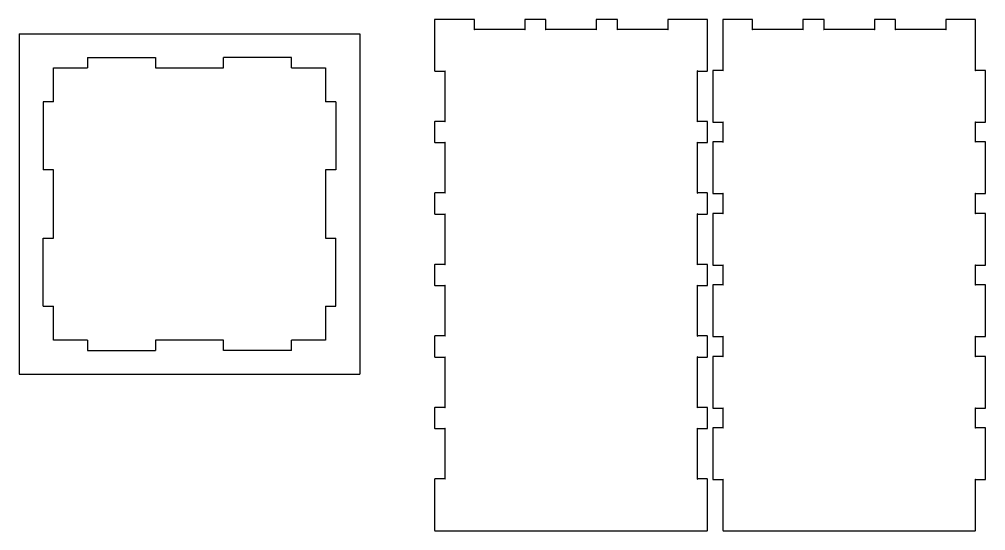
# Model space of a CAD drawing. Extents: x -296 to 191, y -127 to 257.
# Drawn here: x -92.5 to 191.5, y -126.8 to 23.4 of the extents above; entities that cross this region are included whole.
import ezdxf

# ---------------------------------------------------------------- set-up
doc = ezdxf.new("R2010")
doc.units = 0
doc.header["$MEASUREMENT"] = 0
doc.layers.add('MODELSKETCH_VISIBLE', color=7, linetype='CONTINUOUS')

msp = doc.modelspace()

# ---------------------------------------------------------------- linework, layer by layer
at = {"layer": 'MODELSKETCH_VISIBLE'}
for p, q in [((29.59, 23.33), (29.56, 23.28)), ((29.56, 23.28), (29.56, 23.26)), ((29.56, 23.26), (29.56, 20.26)), ((29.64, 23.36), (29.59, 23.33)), ((29.66, 23.36), (29.64, 23.36)), ((32.66, 23.36), (29.66, 23.36)), ((41.16, 23.36), (32.66, 23.36)), ((41.18, 23.36), (41.16, 23.36)), ((41.23, 23.33), (41.18, 23.36)), ((41.26, 23.28), (41.23, 23.33)), ((41.26, 23.26), (41.26, 23.28)), ((41.26, 20.26), (41.26, 23.26)), ((56.09, 23.33), (56.06, 23.28)), ((56.06, 23.28), (56.06, 23.26)), ((56.06, 23.26), (56.06, 20.26)), ((56.14, 23.36), (56.09, 23.33)), ((56.16, 23.36), (56.14, 23.36)), ((62.16, 23.36), (56.16, 23.36)), ((62.18, 23.36), (62.16, 23.36)), ((62.23, 23.33), (62.18, 23.36)), ((62.26, 23.28), (62.23, 23.33)), ((62.26, 23.26), (62.26, 23.28)), ((62.26, 20.26), (62.26, 23.26)), ((77.09, 23.33), (77.06, 23.28)), ((77.06, 23.28), (77.06, 23.26)), ((77.06, 23.26), (77.06, 20.26)), ((77.14, 23.36), (77.09, 23.33)), ((77.16, 23.36), (77.14, 23.36)), ((83.16, 23.36), (77.16, 23.36)), ((83.18, 23.36), (83.16, 23.36)), ((83.23, 23.33), (83.18, 23.36)), ((83.26, 23.28), (83.23, 23.33)), ((83.26, 23.26), (83.26, 23.28)), ((83.26, 20.26), (83.26, 23.26)), ((98.09, 23.33), (98.06, 23.28)), ((98.06, 23.28), (98.06, 23.26)), ((98.06, 23.26), (98.06, 20.26)), ((98.14, 23.36), (98.09, 23.33)), ((98.16, 23.36), (98.14, 23.36)), ((106.66, 23.36), (98.16, 23.36)), ((109.66, 23.36), (106.66, 23.36)), ((109.68, 23.36), (109.66, 23.36)), ((109.73, 23.33), (109.68, 23.36)), ((109.76, 23.28), (109.73, 23.33)), ((109.76, 23.26), (109.76, 23.28)), ((109.76, 20.26), (109.76, 23.26)), ((114.29, 23.33), (114.26, 23.28)), ((114.26, 23.28), (114.26, 23.26)), ((114.26, 23.26), (114.26, 20.26)), ((114.34, 23.36), (114.29, 23.33)), ((114.36, 23.36), (114.34, 23.36)), ((122.86, 23.36), (114.36, 23.36)), ((122.88, 23.36), (122.86, 23.36)), ((122.93, 23.33), (122.88, 23.36)), ((122.96, 23.28), (122.93, 23.33)), ((122.96, 23.26), (122.96, 23.28)), ((122.96, 20.26), (122.96, 23.26)), ((137.79, 23.33), (137.76, 23.28)), ((137.76, 23.28), (137.76, 23.26)), ((137.76, 23.26), (137.76, 20.26)), ((137.84, 23.36), (137.79, 23.33)), ((137.86, 23.36), (137.84, 23.36)), ((143.86, 23.36), (137.86, 23.36)), ((143.88, 23.36), (143.86, 23.36)), ((143.93, 23.33), (143.88, 23.36)), ((143.96, 23.28), (143.93, 23.33)), ((143.96, 23.26), (143.96, 23.28)), ((143.96, 20.26), (143.96, 23.26)), ((158.79, 23.33), (158.76, 23.28)), ((158.76, 23.28), (158.76, 23.26)), ((158.76, 23.26), (158.76, 20.26)), ((158.84, 23.36), (158.79, 23.33)), ((158.86, 23.36), (158.84, 23.36)), ((164.86, 23.36), (158.86, 23.36)), ((164.88, 23.36), (164.86, 23.36)), ((164.93, 23.33), (164.88, 23.36)), ((164.96, 23.28), (164.93, 23.33)), ((164.96, 23.26), (164.96, 23.28)), ((164.96, 20.26), (164.96, 23.26)), ((179.79, 23.33), (179.76, 23.28)), ((179.76, 23.28), (179.76, 23.26)), ((179.76, 23.26), (179.76, 20.26)), ((179.84, 23.36), (179.79, 23.33)), ((179.86, 23.36), (179.84, 23.36)), ((188.36, 23.36), (179.86, 23.36)), ((188.38, 23.36), (188.36, 23.36)), ((188.43, 23.33), (188.38, 23.36)), ((188.46, 23.28), (188.43, 23.33)), ((188.46, 23.26), (188.46, 23.28)), ((188.46, 20.26), (188.46, 23.26)), ((29.56, 20.26), (29.56, 8.26)), ((56.16, 20.36), (41.16, 20.36)), ((41.16, 20.36), (41.18, 20.36)), ((41.18, 20.36), (41.23, 20.33)), ((41.23, 20.33), (41.26, 20.28)), ((41.26, 20.28), (41.26, 20.26)), ((56.06, 20.28), (56.09, 20.33)), ((56.06, 20.26), (56.06, 20.28)), ((56.09, 20.33), (56.14, 20.36)), ((56.14, 20.36), (56.16, 20.36)), ((62.16, 20.36), (62.18, 20.36)), ((77.16, 20.36), (62.16, 20.36)), ((62.18, 20.36), (62.23, 20.33)), ((62.23, 20.33), (62.26, 20.28)), ((62.26, 20.28), (62.26, 20.26)), ((77.06, 20.28), (77.09, 20.33)), ((77.06, 20.26), (77.06, 20.28)), ((77.09, 20.33), (77.14, 20.36)), ((77.14, 20.36), (77.16, 20.36)), ((83.16, 20.36), (83.18, 20.36)), ((98.16, 20.36), (83.16, 20.36)), ((83.18, 20.36), (83.23, 20.33)), ((83.23, 20.33), (83.26, 20.28)), ((83.26, 20.28), (83.26, 20.26)), ((98.06, 20.28), (98.09, 20.33)), ((98.06, 20.26), (98.06, 20.28)), ((98.09, 20.33), (98.14, 20.36)), ((98.14, 20.36), (98.16, 20.36)), ((109.76, 8.26), (109.76, 20.26)), ((114.26, 20.26), (114.26, 8.26)), ((122.86, 20.36), (122.88, 20.36)), ((137.86, 20.36), (122.86, 20.36)), ((122.88, 20.36), (122.93, 20.33)), ((122.93, 20.33), (122.96, 20.28)), ((122.96, 20.28), (122.96, 20.26)), ((137.76, 20.28), (137.79, 20.33)), ((137.76, 20.26), (137.76, 20.28)), ((137.79, 20.33), (137.84, 20.36)), ((137.84, 20.36), (137.86, 20.36)), ((143.86, 20.36), (143.88, 20.36)), ((158.86, 20.36), (143.86, 20.36)), ((143.88, 20.36), (143.93, 20.33)), ((143.93, 20.33), (143.96, 20.28)), ((143.96, 20.28), (143.96, 20.26)), ((158.76, 20.28), (158.79, 20.33)), ((158.76, 20.26), (158.76, 20.28)), ((158.79, 20.33), (158.84, 20.36)), ((158.84, 20.36), (158.86, 20.36)), ((164.86, 20.36), (164.88, 20.36)), ((179.86, 20.36), (164.86, 20.36)), ((164.88, 20.36), (164.93, 20.33)), ((164.93, 20.33), (164.96, 20.28)), ((164.96, 20.28), (164.96, 20.26)), ((179.76, 20.28), (179.79, 20.33)), ((179.76, 20.26), (179.76, 20.28)), ((179.79, 20.33), (179.84, 20.36)), ((179.84, 20.36), (179.86, 20.36)), ((188.46, 8.26), (188.46, 20.26)), ((-92.47, 19.11), (7.53, 19.11)), ((-92.47, 19.11), (-92.47, -80.89)), ((7.53, 19.11), (7.53, -80.89)), ((-72.47, 12.11), (-62.47, 12.11)), ((-72.47, 12.11), (-72.47, 9.11)), ((-62.47, 12.11), (-52.47, 12.11)), ((-52.47, 12.11), (-52.47, 9.11)), ((-32.47, 9.11), (-32.47, 12.11)), ((-22.47, 12.11), (-32.47, 12.11)), ((-12.47, 12.11), (-22.47, 12.11)), ((-12.47, 9.11), (-12.47, 12.11)), ((-82.47, 9.11), (-72.47, 9.11)), ((-82.47, -0.89), (-82.47, 9.11)), ((-52.47, 9.11), (-32.47, 9.11)), ((-12.47, 9.11), (-2.47, 9.11)), ((-2.47, 9.11), (-2.47, -0.89)), ((29.56, 8.26), (29.56, 8.25)), ((29.56, 8.25), (29.59, 8.19)), ((29.59, 8.19), (29.64, 8.16)), ((29.64, 8.16), (29.66, 8.16)), ((29.66, 8.16), (32.66, 8.16)), ((32.56, 8.25), (32.56, 8.26)), ((32.56, 8.26), (32.56, -6.74)), ((32.59, 8.19), (32.56, 8.25)), ((32.64, 8.16), (32.59, 8.19)), ((32.66, 8.16), (32.64, 8.16)), ((106.66, 8.16), (109.66, 8.16)), ((106.68, 8.16), (106.66, 8.16)), ((106.73, 8.19), (106.68, 8.16)), ((106.76, 8.25), (106.73, 8.19)), ((106.76, 8.26), (106.76, 8.25)), ((106.76, -6.74), (106.76, 8.26)), ((109.66, 8.16), (109.68, 8.16)), ((109.68, 8.16), (109.73, 8.19)), ((109.73, 8.19), (109.76, 8.25)), ((109.76, 8.25), (109.76, 8.26)), ((111.29, 8.33), (111.26, 8.28)), ((111.26, 8.28), (111.26, 8.26)), ((111.26, 8.26), (111.26, -6.74)), ((111.34, 8.36), (111.29, 8.33)), ((111.36, 8.36), (111.34, 8.36)), ((114.36, 8.36), (111.36, 8.36)), ((114.26, 8.28), (114.29, 8.33)), ((114.26, 8.26), (114.26, 8.28)), ((114.29, 8.33), (114.34, 8.36)), ((114.34, 8.36), (114.36, 8.36)), ((188.36, 8.36), (188.38, 8.36)), ((191.36, 8.36), (188.36, 8.36)), ((188.38, 8.36), (188.43, 8.33)), ((188.43, 8.33), (188.46, 8.28)), ((188.46, 8.28), (188.46, 8.26)), ((191.38, 8.36), (191.36, 8.36)), ((191.43, 8.33), (191.38, 8.36)), ((191.46, 8.28), (191.43, 8.33)), ((191.46, 8.26), (191.46, 8.28)), ((191.46, -6.74), (191.46, 8.26)), ((-82.47, -0.89), (-85.47, -0.89)), ((-85.47, -0.89), (-85.47, -10.89)), ((0.53, -0.89), (-2.47, -0.89)), ((0.53, -0.89), (0.53, -10.89)), ((29.59, -6.67), (29.56, -6.72)), ((29.56, -6.72), (29.56, -6.74)), ((29.56, -6.74), (29.56, -12.74)), ((29.64, -6.64), (29.59, -6.67)), ((29.66, -6.64), (29.64, -6.64)), ((32.66, -6.64), (29.66, -6.64)), ((32.56, -6.72), (32.59, -6.67)), ((32.56, -6.74), (32.56, -6.72)), ((32.59, -6.67), (32.64, -6.64)), ((32.64, -6.64), (32.66, -6.64)), ((106.66, -6.64), (106.68, -6.64)), ((109.66, -6.64), (106.66, -6.64)), ((106.68, -6.64), (106.73, -6.67)), ((106.73, -6.67), (106.76, -6.72)), ((106.76, -6.72), (106.76, -6.74)), ((109.68, -6.64), (109.66, -6.64)), ((109.73, -6.67), (109.68, -6.64)), ((109.76, -6.72), (109.73, -6.67)), ((109.76, -6.74), (109.76, -6.72)), ((109.76, -12.74), (109.76, -6.74)), ((111.26, -6.74), (111.26, -6.75)), ((111.26, -6.75), (111.29, -6.81)), ((111.29, -6.81), (111.34, -6.84)), ((111.34, -6.84), (111.36, -6.84)), ((111.36, -6.84), (114.36, -6.84)), ((114.26, -6.74), (114.26, -12.74)), ((114.26, -6.75), (114.26, -6.74)), ((114.29, -6.81), (114.26, -6.75)), ((114.34, -6.84), (114.29, -6.81)), ((114.36, -6.84), (114.34, -6.84)), ((188.36, -6.84), (191.36, -6.84)), ((188.38, -6.84), (188.36, -6.84)), ((188.43, -6.81), (188.38, -6.84)), ((188.46, -6.75), (188.43, -6.81)), ((188.46, -6.74), (188.46, -6.75)), ((188.46, -12.74), (188.46, -6.74)), ((191.36, -6.84), (191.38, -6.84)), ((191.38, -6.84), (191.43, -6.81)), ((191.43, -6.81), (191.46, -6.75)), ((191.46, -6.75), (191.46, -6.74)), ((-85.47, -10.89), (-85.47, -20.89)), ((0.53, -10.89), (0.53, -20.89)), ((29.56, -12.74), (29.56, -12.75)), ((29.56, -12.75), (29.59, -12.81)), ((29.59, -12.81), (29.64, -12.84)), ((29.64, -12.84), (29.66, -12.84)), ((29.66, -12.84), (32.66, -12.84)), ((32.56, -12.75), (32.56, -12.74)), ((32.56, -12.74), (32.56, -27.74)), ((32.59, -12.81), (32.56, -12.75)), ((32.64, -12.84), (32.59, -12.81)), ((32.66, -12.84), (32.64, -12.84)), ((106.66, -12.84), (109.66, -12.84)), ((106.68, -12.84), (106.66, -12.84)), ((106.73, -12.81), (106.68, -12.84)), ((106.76, -12.75), (106.73, -12.81)), ((106.76, -12.74), (106.76, -12.75)), ((106.76, -27.74), (106.76, -12.74)), ((109.66, -12.84), (109.68, -12.84)), ((109.68, -12.84), (109.73, -12.81)), ((109.73, -12.81), (109.76, -12.75)), ((109.76, -12.75), (109.76, -12.74)), ((111.29, -12.67), (111.26, -12.72)), ((111.26, -12.72), (111.26, -12.74)), ((111.26, -12.74), (111.26, -27.74)), ((111.34, -12.64), (111.29, -12.67)), ((111.36, -12.64), (111.34, -12.64)), ((114.36, -12.64), (111.36, -12.64)), ((114.26, -12.72), (114.29, -12.67)), ((114.26, -12.74), (114.26, -12.72)), ((114.29, -12.67), (114.34, -12.64)), ((114.34, -12.64), (114.36, -12.64)), ((188.36, -12.64), (188.38, -12.64)), ((191.36, -12.64), (188.36, -12.64)), ((188.38, -12.64), (188.43, -12.67)), ((188.43, -12.67), (188.46, -12.72)), ((188.46, -12.72), (188.46, -12.74)), ((191.38, -12.64), (191.36, -12.64)), ((191.43, -12.67), (191.38, -12.64)), ((191.46, -12.72), (191.43, -12.67)), ((191.46, -12.74), (191.46, -12.72)), ((191.46, -27.74), (191.46, -12.74)), ((-82.47, -20.89), (-85.47, -20.89)), ((-82.47, -40.89), (-82.47, -20.89)), ((-2.47, -20.89), (-2.47, -40.89)), ((0.53, -20.89), (-2.47, -20.89)), ((29.59, -27.67), (29.56, -27.72)), ((29.56, -27.72), (29.56, -27.74)), ((29.56, -27.74), (29.56, -33.74)), ((29.64, -27.64), (29.59, -27.67)), ((29.66, -27.64), (29.64, -27.64)), ((32.66, -27.64), (29.66, -27.64)), ((32.56, -27.72), (32.59, -27.67)), ((32.56, -27.74), (32.56, -27.72)), ((32.59, -27.67), (32.64, -27.64)), ((32.64, -27.64), (32.66, -27.64)), ((106.66, -27.64), (106.68, -27.64)), ((109.66, -27.64), (106.66, -27.64)), ((106.68, -27.64), (106.73, -27.67)), ((106.73, -27.67), (106.76, -27.72)), ((106.76, -27.72), (106.76, -27.74)), ((109.68, -27.64), (109.66, -27.64)), ((109.73, -27.67), (109.68, -27.64)), ((109.76, -27.72), (109.73, -27.67)), ((109.76, -27.74), (109.76, -27.72)), ((109.76, -33.74), (109.76, -27.74)), ((111.26, -27.74), (111.26, -27.75)), ((111.26, -27.75), (111.29, -27.81)), ((111.29, -27.81), (111.34, -27.84)), ((111.34, -27.84), (111.36, -27.84)), ((111.36, -27.84), (114.36, -27.84)), ((114.26, -27.74), (114.26, -33.74)), ((114.26, -27.75), (114.26, -27.74)), ((114.29, -27.81), (114.26, -27.75)), ((114.34, -27.84), (114.29, -27.81)), ((114.36, -27.84), (114.34, -27.84)), ((188.36, -27.84), (191.36, -27.84)), ((188.38, -27.84), (188.36, -27.84)), ((188.43, -27.81), (188.38, -27.84)), ((188.46, -27.75), (188.43, -27.81)), ((188.46, -27.74), (188.46, -27.75)), ((188.46, -33.74), (188.46, -27.74)), ((191.36, -27.84), (191.38, -27.84)), ((191.38, -27.84), (191.43, -27.81)), ((191.43, -27.81), (191.46, -27.75)), ((191.46, -27.75), (191.46, -27.74)), ((29.56, -33.74), (29.56, -33.75)), ((29.56, -33.75), (29.59, -33.81)), ((29.59, -33.81), (29.64, -33.84)), ((29.64, -33.84), (29.66, -33.84)), ((29.66, -33.84), (32.66, -33.84)), ((32.56, -33.75), (32.56, -33.74)), ((32.56, -33.74), (32.56, -48.74)), ((32.59, -33.81), (32.56, -33.75)), ((32.64, -33.84), (32.59, -33.81)), ((32.66, -33.84), (32.64, -33.84)), ((106.66, -33.84), (109.66, -33.84)), ((106.68, -33.84), (106.66, -33.84)), ((106.73, -33.81), (106.68, -33.84)), ((106.76, -33.75), (106.73, -33.81)), ((106.76, -48.74), (106.76, -33.74)), ((106.76, -33.74), (106.76, -33.75)), ((109.66, -33.84), (109.68, -33.84)), ((109.68, -33.84), (109.73, -33.81)), ((109.73, -33.81), (109.76, -33.75)), ((109.76, -33.75), (109.76, -33.74)), ((111.29, -33.67), (111.26, -33.72)), ((111.26, -33.72), (111.26, -33.74)), ((111.26, -33.74), (111.26, -48.74)), ((111.34, -33.64), (111.29, -33.67)), ((111.36, -33.64), (111.34, -33.64)), ((114.36, -33.64), (111.36, -33.64)), ((114.26, -33.72), (114.29, -33.67)), ((114.26, -33.74), (114.26, -33.72)), ((114.29, -33.67), (114.34, -33.64)), ((114.34, -33.64), (114.36, -33.64)), ((188.36, -33.64), (188.38, -33.64)), ((191.36, -33.64), (188.36, -33.64)), ((188.38, -33.64), (188.43, -33.67)), ((188.43, -33.67), (188.46, -33.72)), ((188.46, -33.72), (188.46, -33.74)), ((191.38, -33.64), (191.36, -33.64)), ((191.43, -33.67), (191.38, -33.64)), ((191.46, -33.72), (191.43, -33.67)), ((191.46, -33.74), (191.46, -33.72)), ((191.46, -48.74), (191.46, -33.74)), ((-85.47, -50.89), (-85.47, -40.89)), ((-85.47, -40.89), (-82.47, -40.89)), ((-2.47, -40.89), (0.53, -40.89)), ((0.53, -50.89), (0.53, -40.89)), ((-85.47, -60.89), (-85.47, -50.89)), ((0.53, -60.89), (0.53, -50.89)), ((29.59, -48.66), (29.56, -48.72)), ((29.56, -48.72), (29.56, -48.74)), ((29.56, -48.74), (29.56, -54.74)), ((29.64, -48.64), (29.59, -48.66)), ((29.66, -48.64), (29.64, -48.64)), ((32.66, -48.64), (29.66, -48.64)), ((32.56, -48.72), (32.59, -48.66)), ((32.56, -48.74), (32.56, -48.72)), ((32.59, -48.66), (32.64, -48.64)), ((32.64, -48.64), (32.66, -48.64)), ((109.66, -48.64), (106.66, -48.64)), ((106.66, -48.64), (106.68, -48.64)), ((106.68, -48.64), (106.73, -48.66)), ((106.73, -48.66), (106.76, -48.72)), ((106.76, -48.72), (106.76, -48.74)), ((109.68, -48.64), (109.66, -48.64)), ((109.73, -48.66), (109.68, -48.64)), ((109.76, -48.72), (109.73, -48.66)), ((109.76, -48.74), (109.76, -48.72)), ((109.76, -54.74), (109.76, -48.74)), ((111.26, -48.74), (111.26, -48.75)), ((111.26, -48.75), (111.29, -48.81)), ((111.29, -48.81), (111.34, -48.84)), ((111.34, -48.84), (111.36, -48.84)), ((111.36, -48.84), (114.36, -48.84)), ((114.26, -48.74), (114.26, -54.74)), ((114.26, -48.75), (114.26, -48.74)), ((114.29, -48.81), (114.26, -48.75)), ((114.34, -48.84), (114.29, -48.81)), ((114.36, -48.84), (114.34, -48.84)), ((188.36, -48.84), (191.36, -48.84)), ((188.38, -48.84), (188.36, -48.84)), ((188.43, -48.81), (188.38, -48.84)), ((188.46, -48.75), (188.43, -48.81)), ((188.46, -48.74), (188.46, -48.75)), ((188.46, -54.74), (188.46, -48.74)), ((191.36, -48.84), (191.38, -48.84)), ((191.38, -48.84), (191.43, -48.81)), ((191.43, -48.81), (191.46, -48.75)), ((191.46, -48.75), (191.46, -48.74)), ((29.56, -54.74), (29.56, -54.75)), ((29.56, -54.75), (29.59, -54.81)), ((29.59, -54.81), (29.64, -54.84)), ((29.64, -54.84), (29.66, -54.84)), ((29.66, -54.84), (32.66, -54.84)), ((32.56, -54.75), (32.56, -54.74)), ((32.56, -54.74), (32.56, -69.74)), ((32.59, -54.81), (32.56, -54.75)), ((32.64, -54.84), (32.59, -54.81)), ((32.66, -54.84), (32.64, -54.84)), ((106.68, -54.84), (106.66, -54.84)), ((106.66, -54.84), (109.66, -54.84)), ((106.73, -54.81), (106.68, -54.84)), ((106.76, -54.75), (106.73, -54.81)), ((106.76, -69.74), (106.76, -54.74)), ((106.76, -54.74), (106.76, -54.75)), ((109.66, -54.84), (109.68, -54.84)), ((109.68, -54.84), (109.73, -54.81)), ((109.73, -54.81), (109.76, -54.75)), ((109.76, -54.75), (109.76, -54.74)), ((111.29, -54.66), (111.26, -54.72)), ((111.26, -54.72), (111.26, -54.74)), ((111.26, -54.74), (111.26, -69.74)), ((111.34, -54.64), (111.29, -54.66)), ((111.36, -54.64), (111.34, -54.64)), ((114.36, -54.64), (111.36, -54.64)), ((114.26, -54.72), (114.29, -54.66)), ((114.26, -54.74), (114.26, -54.72)), ((114.29, -54.66), (114.34, -54.64)), ((114.34, -54.64), (114.36, -54.64)), ((188.36, -54.64), (188.38, -54.64)), ((191.36, -54.64), (188.36, -54.64)), ((188.38, -54.64), (188.43, -54.66)), ((188.43, -54.66), (188.46, -54.72)), ((188.46, -54.72), (188.46, -54.74)), ((191.38, -54.64), (191.36, -54.64)), ((191.43, -54.66), (191.38, -54.64)), ((191.46, -54.72), (191.43, -54.66)), ((191.46, -54.74), (191.46, -54.72)), ((191.46, -69.74), (191.46, -54.74)), ((-85.47, -60.89), (-82.47, -60.89)), ((-82.47, -70.89), (-82.47, -60.89)), ((-2.47, -60.89), (-2.47, -70.89)), ((-2.47, -60.89), (0.53, -60.89)), ((-72.47, -70.89), (-82.47, -70.89)), ((-72.47, -70.89), (-72.47, -73.89)), ((-52.47, -70.89), (-52.47, -73.89)), ((-32.47, -70.89), (-52.47, -70.89)), ((-32.47, -73.89), (-32.47, -70.89)), ((-12.47, -73.89), (-12.47, -70.89)), ((-2.47, -70.89), (-12.47, -70.89)), ((29.59, -69.66), (29.56, -69.72)), ((29.56, -69.72), (29.56, -69.74)), ((29.56, -69.74), (29.56, -75.74)), ((29.64, -69.64), (29.59, -69.66)), ((29.66, -69.64), (29.64, -69.64)), ((32.66, -69.64), (29.66, -69.64)), ((32.56, -69.72), (32.59, -69.66)), ((32.56, -69.74), (32.56, -69.72)), ((32.59, -69.66), (32.64, -69.64)), ((32.64, -69.64), (32.66, -69.64)), ((109.66, -69.64), (106.66, -69.64)), ((106.66, -69.64), (106.68, -69.64)), ((106.68, -69.64), (106.73, -69.66)), ((106.73, -69.66), (106.76, -69.72)), ((106.76, -69.72), (106.76, -69.74)), ((109.68, -69.64), (109.66, -69.64)), ((109.73, -69.66), (109.68, -69.64)), ((109.76, -69.72), (109.73, -69.66)), ((109.76, -69.74), (109.76, -69.72)), ((109.76, -75.74), (109.76, -69.74)), ((111.26, -69.74), (111.26, -69.75)), ((111.26, -69.75), (111.29, -69.81)), ((111.29, -69.81), (111.34, -69.84)), ((111.34, -69.84), (111.36, -69.84)), ((111.36, -69.84), (114.36, -69.84)), ((114.26, -69.74), (114.26, -75.74)), ((114.26, -69.75), (114.26, -69.74)), ((114.29, -69.81), (114.26, -69.75)), ((114.34, -69.84), (114.29, -69.81)), ((114.36, -69.84), (114.34, -69.84)), ((188.36, -69.84), (191.36, -69.84)), ((188.38, -69.84), (188.36, -69.84)), ((188.43, -69.81), (188.38, -69.84)), ((188.46, -69.75), (188.43, -69.81)), ((188.46, -69.74), (188.46, -69.75)), ((188.46, -75.74), (188.46, -69.74)), ((191.36, -69.84), (191.38, -69.84)), ((191.38, -69.84), (191.43, -69.81)), ((191.43, -69.81), (191.46, -69.75)), ((191.46, -69.75), (191.46, -69.74)), ((-72.47, -73.89), (-62.47, -73.89)), ((-62.47, -73.89), (-52.47, -73.89)), ((-22.47, -73.89), (-32.47, -73.89)), ((-12.47, -73.89), (-22.47, -73.89)), ((29.56, -75.74), (29.56, -75.75)), ((29.56, -75.75), (29.59, -75.81)), ((29.59, -75.81), (29.64, -75.84)), ((29.64, -75.84), (29.66, -75.84)), ((29.66, -75.84), (32.66, -75.84)), ((32.56, -75.75), (32.56, -75.74)), ((32.56, -75.74), (32.56, -90.74)), ((32.59, -75.81), (32.56, -75.75)), ((32.64, -75.84), (32.59, -75.81)), ((32.66, -75.84), (32.64, -75.84)), ((106.68, -75.84), (106.66, -75.84)), ((106.66, -75.84), (109.66, -75.84)), ((106.73, -75.81), (106.68, -75.84)), ((106.76, -75.75), (106.73, -75.81)), ((106.76, -90.74), (106.76, -75.74)), ((106.76, -75.74), (106.76, -75.75)), ((109.66, -75.84), (109.68, -75.84)), ((109.68, -75.84), (109.73, -75.81)), ((109.73, -75.81), (109.76, -75.75)), ((109.76, -75.75), (109.76, -75.74)), ((111.29, -75.66), (111.26, -75.72)), ((111.26, -75.72), (111.26, -75.74)), ((111.26, -75.74), (111.26, -90.74)), ((111.34, -75.64), (111.29, -75.66)), ((111.36, -75.64), (111.34, -75.64)), ((114.36, -75.64), (111.36, -75.64)), ((114.26, -75.72), (114.29, -75.66)), ((114.26, -75.74), (114.26, -75.72)), ((114.29, -75.66), (114.34, -75.64)), ((114.34, -75.64), (114.36, -75.64)), ((188.36, -75.64), (188.38, -75.64)), ((191.36, -75.64), (188.36, -75.64)), ((188.38, -75.64), (188.43, -75.66)), ((188.43, -75.66), (188.46, -75.72)), ((188.46, -75.72), (188.46, -75.74)), ((191.38, -75.64), (191.36, -75.64)), ((191.43, -75.66), (191.38, -75.64)), ((191.46, -75.72), (191.43, -75.66)), ((191.46, -75.74), (191.46, -75.72)), ((191.46, -90.74), (191.46, -75.74)), ((-92.47, -80.89), (7.53, -80.89)), ((29.59, -90.66), (29.56, -90.72)), ((29.56, -90.72), (29.56, -90.74)), ((29.56, -90.74), (29.56, -96.74)), ((29.64, -90.64), (29.59, -90.66)), ((29.66, -90.64), (29.64, -90.64)), ((32.66, -90.64), (29.66, -90.64)), ((32.56, -90.72), (32.59, -90.66)), ((32.56, -90.74), (32.56, -90.72)), ((32.59, -90.66), (32.64, -90.64)), ((32.64, -90.64), (32.66, -90.64)), ((106.66, -90.64), (106.68, -90.64)), ((109.66, -90.64), (106.66, -90.64)), ((106.68, -90.64), (106.73, -90.66)), ((106.73, -90.66), (106.76, -90.72)), ((106.76, -90.72), (106.76, -90.74)), ((109.68, -90.64), (109.66, -90.64)), ((109.73, -90.66), (109.68, -90.64)), ((109.76, -90.72), (109.73, -90.66)), ((109.76, -90.74), (109.76, -90.72)), ((109.76, -96.74), (109.76, -90.74)), ((111.26, -90.74), (111.26, -90.75)), ((111.26, -90.75), (111.29, -90.81)), ((111.29, -90.81), (111.34, -90.84)), ((111.34, -90.84), (111.36, -90.84)), ((111.36, -90.84), (114.36, -90.84)), ((114.26, -90.74), (114.26, -96.74)), ((114.26, -90.75), (114.26, -90.74)), ((114.29, -90.81), (114.26, -90.75)), ((114.34, -90.84), (114.29, -90.81)), ((114.36, -90.84), (114.34, -90.84)), ((188.36, -90.84), (191.36, -90.84)), ((188.38, -90.84), (188.36, -90.84)), ((188.43, -90.81), (188.38, -90.84)), ((188.46, -90.75), (188.43, -90.81)), ((188.46, -90.74), (188.46, -90.75)), ((188.46, -96.74), (188.46, -90.74)), ((191.36, -90.84), (191.38, -90.84)), ((191.38, -90.84), (191.43, -90.81)), ((191.43, -90.81), (191.46, -90.75)), ((191.46, -90.75), (191.46, -90.74)), ((29.56, -96.74), (29.56, -96.75)), ((29.56, -96.75), (29.59, -96.81)), ((29.59, -96.81), (29.64, -96.84)), ((29.64, -96.84), (29.66, -96.84)), ((29.66, -96.84), (32.66, -96.84)), ((32.56, -96.75), (32.56, -96.74)), ((32.56, -96.74), (32.56, -111.74)), ((32.59, -96.81), (32.56, -96.75)), ((32.64, -96.84), (32.59, -96.81)), ((32.66, -96.84), (32.64, -96.84)), ((106.66, -96.84), (109.66, -96.84)), ((106.68, -96.84), (106.66, -96.84)), ((106.73, -96.81), (106.68, -96.84)), ((106.76, -96.75), (106.73, -96.81)), ((106.76, -96.74), (106.76, -96.75)), ((106.76, -111.74), (106.76, -96.74)), ((109.66, -96.84), (109.68, -96.84)), ((109.68, -96.84), (109.73, -96.81)), ((109.73, -96.81), (109.76, -96.75)), ((109.76, -96.75), (109.76, -96.74)), ((111.29, -96.66), (111.26, -96.72)), ((111.26, -96.72), (111.26, -96.74)), ((111.26, -96.74), (111.26, -111.74)), ((111.34, -96.64), (111.29, -96.66)), ((111.36, -96.64), (111.34, -96.64)), ((114.36, -96.64), (111.36, -96.64)), ((114.26, -96.72), (114.29, -96.66)), ((114.26, -96.74), (114.26, -96.72)), ((114.29, -96.66), (114.34, -96.64)), ((114.34, -96.64), (114.36, -96.64)), ((188.36, -96.64), (188.38, -96.64)), ((191.36, -96.64), (188.36, -96.64)), ((188.38, -96.64), (188.43, -96.66)), ((188.43, -96.66), (188.46, -96.72)), ((188.46, -96.72), (188.46, -96.74)), ((191.38, -96.64), (191.36, -96.64)), ((191.43, -96.66), (191.38, -96.64)), ((191.46, -96.72), (191.43, -96.66)), ((191.46, -96.74), (191.46, -96.72)), ((191.46, -111.74), (191.46, -96.74)), ((29.59, -111.66), (29.56, -111.72)), ((29.56, -111.72), (29.56, -111.74)), ((29.56, -111.74), (29.56, -123.74)), ((29.64, -111.64), (29.59, -111.66)), ((29.66, -111.64), (29.64, -111.64)), ((32.66, -111.64), (29.66, -111.64)), ((32.56, -111.72), (32.59, -111.66)), ((32.56, -111.74), (32.56, -111.72)), ((32.59, -111.66), (32.64, -111.64)), ((32.64, -111.64), (32.66, -111.64)), ((109.66, -111.64), (106.66, -111.64)), ((106.66, -111.64), (106.68, -111.64)), ((106.68, -111.64), (106.73, -111.66)), ((106.73, -111.66), (106.76, -111.72)), ((106.76, -111.72), (106.76, -111.74)), ((109.68, -111.64), (109.66, -111.64)), ((109.73, -111.66), (109.68, -111.64)), ((109.76, -111.72), (109.73, -111.66)), ((109.76, -111.74), (109.76, -111.72)), ((109.76, -123.74), (109.76, -111.74)), ((111.26, -111.74), (111.26, -111.75)), ((111.26, -111.75), (111.29, -111.81)), ((111.29, -111.81), (111.34, -111.84)), ((111.34, -111.84), (111.36, -111.84)), ((111.36, -111.84), (114.36, -111.84)), ((114.26, -111.75), (114.26, -111.74)), ((114.26, -111.74), (114.26, -123.74)), ((114.29, -111.81), (114.26, -111.75)), ((114.34, -111.84), (114.29, -111.81)), ((114.36, -111.84), (114.34, -111.84)), ((188.36, -111.84), (191.36, -111.84)), ((188.38, -111.84), (188.36, -111.84)), ((188.43, -111.81), (188.38, -111.84)), ((188.46, -111.75), (188.43, -111.81)), ((188.46, -123.74), (188.46, -111.74)), ((188.46, -111.74), (188.46, -111.75)), ((191.36, -111.84), (191.38, -111.84)), ((191.38, -111.84), (191.43, -111.81)), ((191.43, -111.81), (191.46, -111.75)), ((191.46, -111.75), (191.46, -111.74)), ((29.56, -123.74), (29.56, -126.74)), ((109.76, -126.74), (109.76, -123.74)), ((114.26, -123.74), (114.26, -126.74)), ((188.46, -126.74), (188.46, -123.74)), ((29.56, -126.74), (29.56, -126.75)), ((29.56, -126.75), (29.59, -126.81)), ((29.59, -126.81), (29.64, -126.84)), ((29.64, -126.84), (29.66, -126.84)), ((29.66, -126.84), (32.66, -126.84)), ((32.66, -126.84), (106.66, -126.84)), ((106.66, -126.84), (109.66, -126.84)), ((109.66, -126.84), (109.68, -126.84)), ((109.68, -126.84), (109.73, -126.81)), ((109.73, -126.81), (109.76, -126.75)), ((109.76, -126.75), (109.76, -126.74)), ((114.26, -126.74), (114.26, -126.75)), ((114.26, -126.75), (114.29, -126.81)), ((114.29, -126.81), (114.34, -126.84)), ((114.34, -126.84), (114.36, -126.84)), ((114.36, -126.84), (122.86, -126.84)), ((122.86, -126.84), (179.86, -126.84)), ((179.86, -126.84), (188.36, -126.84)), ((188.36, -126.84), (188.38, -126.84)), ((188.38, -126.84), (188.43, -126.81)), ((188.43, -126.81), (188.46, -126.75)), ((188.46, -126.75), (188.46, -126.74))]:
    msp.add_line(p, q, dxfattribs=at)

doc.saveas('drawing.dxf')
